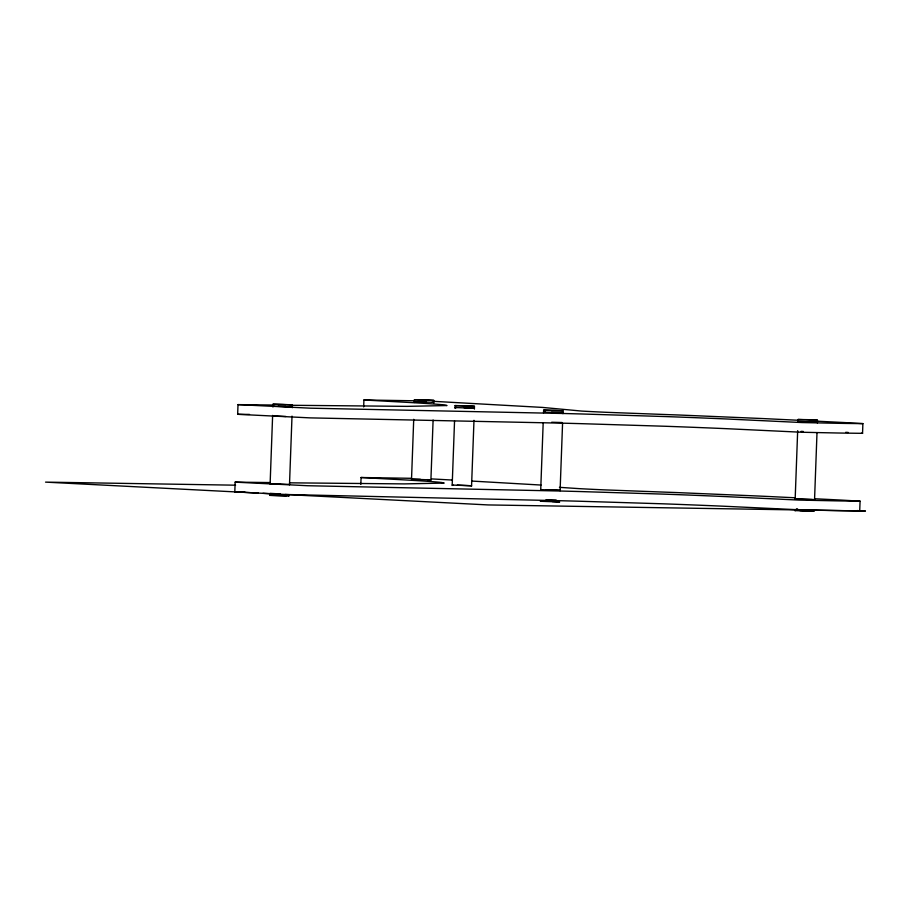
<?xml version="1.0" encoding="UTF-8"?>
<svg xmlns="http://www.w3.org/2000/svg" width="911" height="911" viewBox="0 0 911 911"><rect width="100%" height="100%" fill="white"/><g stroke="black" fill="none" stroke-linecap="round" stroke-linejoin="round"><path stroke-width="1.37" d="M258.382 493.079L234.81 491.838L235.163 482.147L270.316 482.568M817.383 421.201A364.423 6.366 2.1 0 1 824.387 421.554L835.991 422.135A235.368 4.111 2.1 0 0 843.472 422.51L862.876 423.604L862.558 433.329L845.123 433.124A198.803 3.473 2.1 0 0 837.072 432.987L801.669 432.247L726.989 428.705A152.069 2.653 2.1 0 0 712.926 428.102L695.48 427.396A130.888 2.289 2.1 0 0 665.679 426.28L581.127 423.661A396.103 6.912 2.1 0 0 563.055 423.182L310.093 417.876L237.657 414.311L238.01 404.621L273.163 405.031M270.111 484.094L272.628 415.416M272.936 407.012L273.038 404.211L282.957 404.404L292.397 404.905L292.317 407.729M289.493 484.811L292.01 416.133M360.824 484.436L361.086 477.512L411.43 478.309M363.671 406.91L363.922 399.986L414.277 400.772M411.51 479.596L413.719 419.322M414.334 402.503L414.437 399.701L424.355 399.895L433.784 400.396L433.716 403.22M430.892 480.313L433.101 420.039M452.175 485.472L454.543 420.996M455.01 408.379L455.113 405.577L465.031 405.782L474.46 406.283L474.392 409.107M471.556 486.189L473.982 420.313M540.713 490.038L543.184 422.761M543.537 412.945L543.639 410.144L553.569 410.349L562.998 410.85L562.918 413.662M560.094 490.756L562.565 423.478M795.155 499.365L797.672 430.687M797.979 422.283L798.082 419.481L808 419.675L817.44 420.176L817.361 423M814.536 500.082L816.996 432.805M285.086 494.479L560.208 500.72A396.103 6.912 2.1 0 1 578.28 501.198L662.832 503.806A130.888 2.289 2.1 0 1 692.633 504.933L710.09 505.639A152.069 2.653 2.1 0 1 724.143 506.243L798.822 509.784L834.237 510.513A198.803 3.473 2.1 0 1 842.276 510.661L859.711 510.866L860.075 501.175L840.637 500.048A235.368 4.111 2.1 0 1 833.144 499.672L821.551 499.091A364.423 6.366 2.1 0 0 814.536 498.738M563.021 410.861L543.673 410.166M289.425 484.413L270.157 483.695L270.988 483.65M817.463 420.199L798.104 419.493M862.911 423.638L845.476 423.433A198.803 3.473 2.1 0 0 837.437 423.296L802.022 422.556L727.342 419.014A152.069 2.653 2.1 0 0 713.29 418.411L695.833 417.705A130.888 2.289 2.1 0 0 666.032 416.589L581.48 413.97A396.103 6.912 2.1 0 0 563.408 413.492L310.446 408.185L238.01 404.621M860.075 501.175L842.629 500.97A198.803 3.473 2.1 0 0 834.59 500.822L799.186 500.093L724.496 496.552A152.069 2.653 2.1 0 0 710.443 495.948L692.986 495.231A130.888 2.289 2.1 0 0 663.197 494.115L578.644 491.507A396.103 6.912 2.1 0 0 560.572 491.029L307.599 485.722L235.163 482.147M237.657 414.311L249.5 414.414M234.81 491.838L244.717 491.917M292.34 404.94L273.061 404.222M474.415 406.317L455.136 405.6M270.02 493.352L280.235 493.933M273.835 406.112L272.993 406.169L291.953 406.796M562.087 422.522L551.679 422.26M453.063 485.016L452.22 485.073L471.579 485.768L457.345 485.096M541.601 489.583L540.758 489.64L560.106 490.334L545.871 489.662M795.61 510.547L794.745 510.581L814.127 511.299L799.881 510.627M456.821 407.49L455.067 407.536L474.415 408.242L463.961 407.684M545.347 412.057L543.605 412.102L562.952 412.797L551.497 412.216M292.738 405.293L407.149 406.363L447.016 405.543L444.762 404.996A130.171 2.266 2.1 0 0 436.016 404.177L427.84 403.596A176.051 3.075 2.1 0 0 412.455 402.651L363.922 399.986M289.892 482.83L404.302 483.9L444.169 483.081L441.915 482.534A130.171 2.266 2.1 0 0 433.169 481.714L425.004 481.133A176.051 3.075 2.1 0 0 409.608 480.188L361.086 477.512M235.585 485.187L45.55 482.124L488.216 504.933L865.45 511.025L856.932 510.593M273.699 483.684L280.041 483.878M556.177 500.025L546.053 499.672M544.63 501.266L540.325 501.266L559.684 501.972L552.191 501.528M278.117 406.192L285.792 406.454M285.963 416.486L272.776 415.883M420.438 479.334L411.521 479.175L430.903 479.892L427.498 479.63M426.246 401.91L414.368 401.637L433.75 402.355L432.133 402.195M803.331 431.472L801.054 431.37M797.945 420.244L773.052 419.049A407.991 7.117 2.1 0 0 762.792 418.559L678.57 414.995A83.527 1.458 2.1 0 0 669.665 414.687L605.644 412.284A93.036 1.628 2.1 0 1 581.787 411.089L542.364 407.411L434.82 401.398M795.109 497.782L770.205 496.575A407.991 7.117 2.1 0 0 759.956 496.096L675.734 492.532A83.527 1.458 2.1 0 0 666.818 492.213L602.797 489.811A93.036 1.628 2.1 0 1 578.94 488.626L559.434 487.328M845.715 432.326L848.289 432.463M452.38 480.051L431.973 478.935M280.474 494.24L262.949 493.318M471.978 481.076L541.043 485.051M286.316 495.8L269.724 495.333L289.083 496.028L288.366 495.937M812.384 499.479L795.166 498.955L814.548 499.672L813.83 499.57M797.58 508.862L796.43 508.805M857.57 510.638L859.711 510.866M861.453 433.18L862.558 433.329M414.459 399.724L433.818 400.419M798.082 421.406L817.395 422.135L798.082 421.406"/></g></svg>
